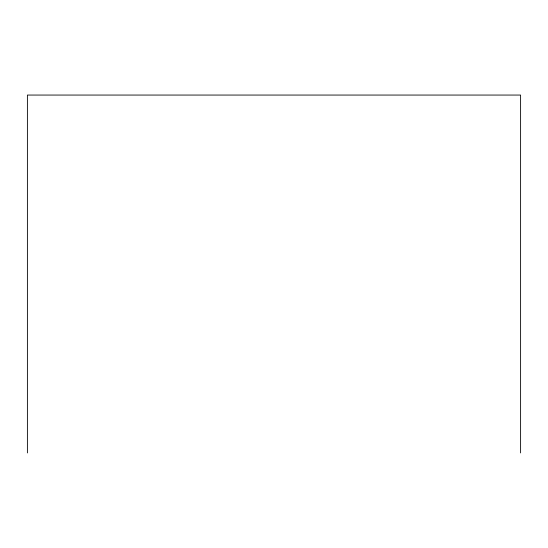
<?xml version="1.0" encoding="UTF-8"?>
<svg xmlns="http://www.w3.org/2000/svg" width="548" height="548" viewBox="0 0 548 548"><rect width="100%" height="100%" fill="white"/><g stroke="black" fill="none" stroke-linecap="round" stroke-linejoin="round"><path stroke-width="0.82" d="M520.6 452.943L520.6 95.057L27.4 95.057L27.4 452.943"/></g></svg>
